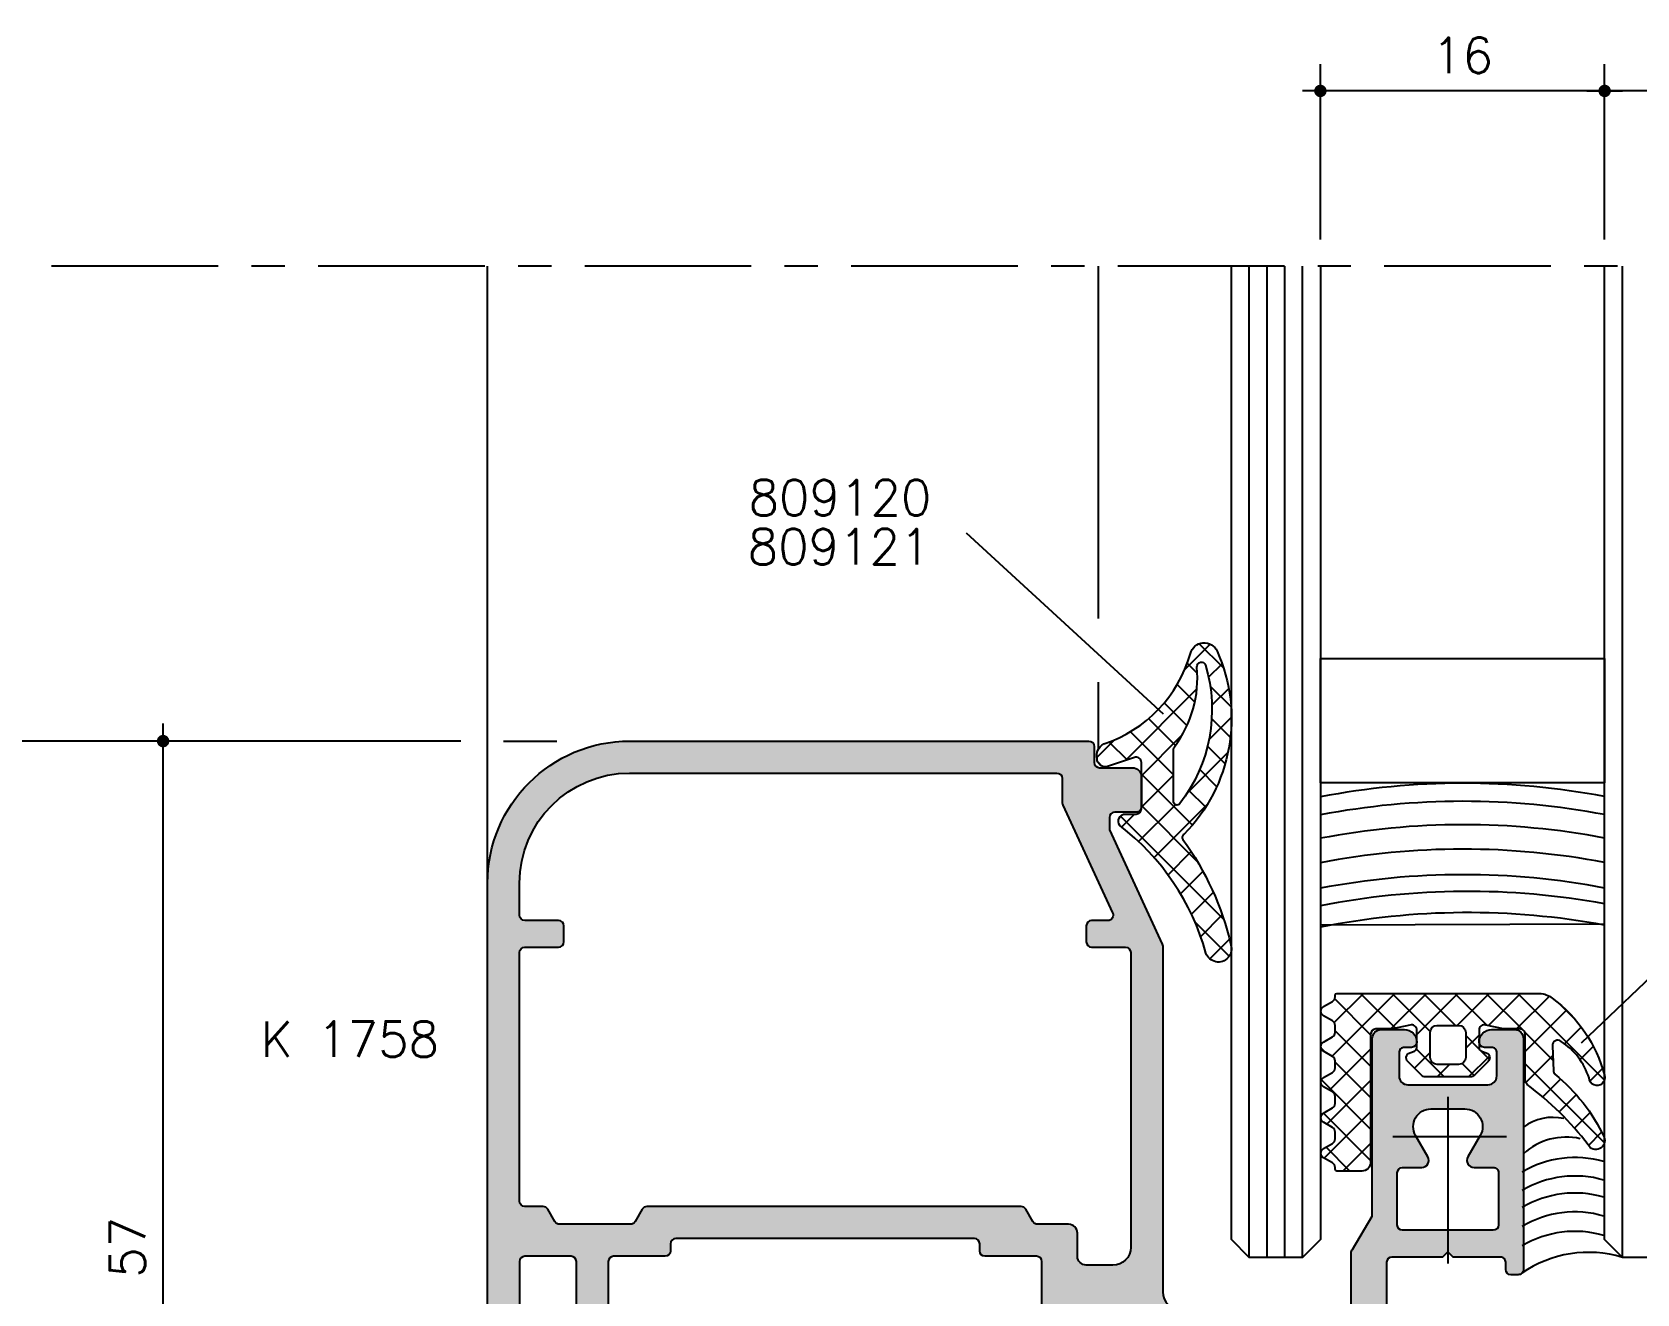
# Model space of a CAD drawing. Extents: x 0 to 4131, y -1600 to 527.
# Drawn here: x 761 to 851.3, y -473.9 to -402.8 of the extents above; entities that cross this region are included whole.
import ezdxf

# ---------------------------------------------------------------- set-up
doc = ezdxf.new("R2010")
doc.units = 0
doc.header["$LTSCALE"] = 7.5
doc.header["$MEASUREMENT"] = 0
doc.linetypes.add('CENTER', pattern=[2, 1.25, -0.25, 0.25, -0.25])
doc.layers.get('0').update_dxf_attribs({"linetype": 'CONTINUOUS'})
doc.layers.get('DEFPOINTS').update_dxf_attribs({"linetype": 'CONTINUOUS'})
for name, color, linetype in [('ASSI', 1, 'CENTER'), ('FILL', 8, 'CONTINUOUS'), ('FINE', 7, 'CONTINUOUS'), ('GOMMA', 3, 'CONTINUOUS'), ('GROSSA', 4, 'CONTINUOUS'), ('QUOTE', 254, 'CONTINUOUS'), ('TRATTEGGI', 140, 'CONTINUOUS'), ('VETRO', 6, 'CONTINUOUS')]:
    doc.layers.add(name, color=color, linetype=linetype)
doc.styles.get("Standard").update_dxf_attribs({"font": 'romans.shx'})
doc.dimstyles.new('SCALA_1-1$0', dxfattribs={"dimtxt": 2, "dimasz": 1, "dimexe": 1.5, "dimexo": 1.5, "dimgap": 1, "dimtad": 3, "dimdsep": 46, "dimtxsty": 'Standard', "dimblk1": 'PUNTO', "dimblk2": 'PUNTO', "dimsah": 1, "dimcen": 0.09, "dimclrt": 2, "dimadec": 0, "dimazin": 0, "dimtfac": 0.7, "dimtmove": 0, "dimatfit": 3, "dimldrblk": 'PUNTO', "dimfxl": 1, "dimtolj": 2, "dimarcsym": 0})
pattern_1 = [(45, (690, -640), (-0.8838834764831843, 0.8838834764831844), []), (135, (690, -640), (-0.8838834764831844, -0.8838834764831843), [])]

# ---------------------------------------------------------------- blocks, each defined once
blk = doc.blocks.new('PUNTO')
blk.add_line((-1, 0), (1, 0))
at = {"const_width": 0.35}
blk.add_lwpolyline([(-0.1750000000000114, 0, 1), (0.1750000000000114, 0, 1)], format="xyb", close=True, dxfattribs=at)
blk = doc.blocks.new('*D311')
at = {"layer": 'DEFPOINTS', "color": 0, "transparency": 16777216}
for p in [(786.6241886299534, -442.7507083862311), (751.2930172284653, -520.7507083379937), (751.2930172284653, -520.7507083379937)]:
    blk.add_point(p, dxfattribs=at)
at = {"layer": 'QUOTE', "color": 0, "lineweight": -2, "transparency": 16777216}
for p, q in [((785.1241886299534, -442.7507083862311), (749.7930172284653, -442.7507083862311)), ((751.2930172284653, -443.7507083862311), (751.2930172284653, -519.7507083379937))]:
    blk.add_line(p, q, dxfattribs=at)
for p, rotation in [((751.2930172284653, -442.7507083862311), 90), ((751.2930172284653, -520.7507083379937), 270)]:
    blk.add_blockref('PUNTO', p, dxfattribs=dict(at, rotation=rotation))
at = {"layer": 'QUOTE', "color": 2, "transparency": 16777216, "insert": (749.293017228465, -481.7507083621122), "char_height": 2, "attachment_point": 5, "rotation": 90}
blk.add_mtext('\\A2;78', dxfattribs=at)
blk = doc.blocks.new('*D316')
at = {"layer": 'DEFPOINTS', "color": 0, "transparency": 16777216}
for p in [(833.4945877284564, -406.1532083284162), (833.4945877284564, -416.0090467870409), (849.4916395844664, -416.0090467870409)]:
    blk.add_point(p, dxfattribs=at)
at = {"layer": 'QUOTE', "color": 0, "lineweight": -2, "transparency": 16777216}
for p, q in [((833.4945877284564, -414.5090467870409), (833.4945877284564, -404.6532083284162)), ((849.4916395844664, -414.5090467870409), (849.4916395844664, -404.6532083284162)), ((848.4916395844664, -406.1532083284162), (834.4945877284564, -406.1532083284162))]:
    blk.add_line(p, q, dxfattribs=at)
at = {"layer": 'QUOTE', "color": 0, "lineweight": -2, "transparency": 16777216, "rotation": 180}
blk.add_blockref('PUNTO', (833.4945877284564, -406.1532083284162), dxfattribs=at)
at = {"layer": 'QUOTE', "color": 0, "lineweight": -2, "transparency": 16777216}
blk.add_blockref('PUNTO', (849.4916395844664, -406.1532083284162), dxfattribs=at)
at = {"layer": 'QUOTE', "color": 2, "transparency": 16777216, "insert": (841.4931136564614, -404.1532083284162), "char_height": 2, "attachment_point": 5}
blk.add_mtext('\\A2;16', dxfattribs=at)
blk = doc.blocks.new('*D317')
at = {"layer": 'DEFPOINTS', "color": 0, "transparency": 16777216}
for p in [(768.3656971458422, -442.7507083862311), (786.6241886299534, -442.7507083862311), (768.3656971458422, -499.7507083862311)]:
    blk.add_point(p, dxfattribs=at)
at = {"layer": 'QUOTE', "color": 0, "lineweight": -2, "transparency": 16777216}
for p, q in [((785.1241886299534, -442.7507083862311), (766.8656971458421, -442.7507083862311)), ((768.3656971458422, -498.7507083862311), (768.3656971458422, -443.7507083862311))]:
    blk.add_line(p, q, dxfattribs=at)
for p, rotation in [((768.3656971458422, -442.7507083862311), 90), ((768.3656971458422, -499.7507083862311), 270)]:
    blk.add_blockref('PUNTO', p, dxfattribs=dict(at, rotation=rotation))
at = {"layer": 'QUOTE', "color": 2, "transparency": 16777216, "insert": (766.3656971458419, -471.2507083862312), "char_height": 2, "attachment_point": 5, "rotation": 90}
blk.add_mtext('\\A2;57', dxfattribs=at)
blk = doc.blocks.new('*D318')
at = {"layer": 'DEFPOINTS', "color": 0, "transparency": 16777216}
for p in [(849.4916395844664, -406.1532083284162), (849.4916395844664, -416.0090467870409), (855.4916395844664, -416.0090467870409)]:
    blk.add_point(p, dxfattribs=at)
at = {"layer": 'QUOTE', "color": 0, "lineweight": -2, "transparency": 16777216}
for p, q in [((849.4916395844664, -414.5090467870409), (849.4916395844664, -404.6532083284162)), ((855.4916395844664, -414.5090467870409), (855.4916395844664, -404.6532083284162)), ((854.4916395844664, -406.1532083284162), (850.4916395844664, -406.1532083284162))]:
    blk.add_line(p, q, dxfattribs=at)
at = {"layer": 'QUOTE', "color": 0, "lineweight": -2, "transparency": 16777216, "rotation": 180}
blk.add_blockref('PUNTO', (849.4916395844664, -406.1532083284162), dxfattribs=at)
at = {"layer": 'QUOTE', "color": 0, "lineweight": -2, "transparency": 16777216}
blk.add_blockref('PUNTO', (855.4916395844664, -406.1532083284162), dxfattribs=at)
at = {"layer": 'QUOTE', "color": 2, "transparency": 16777216, "insert": (852.4916395844664, -404.1532083284162), "char_height": 2, "attachment_point": 5}
blk.add_mtext('\\A2;6', dxfattribs=at)

msp = doc.modelspace()

# ---------------------------------------------------------------- hatches: boundary and pattern name
at = {"layer": 'FILL'}
h = msp.add_hatch(dxfattribs=at)
h.set_pattern_fill('ANSI37', color=137, scale=10, style=0)
h.set_pattern_definition(pattern_1)
edge = h.paths.add_edge_path()
edge.add_arc((823.1216395844662, -446.5542416517781), 0.3000000000000682, 269.9999999999783, 359.9999999999783)
edge.add_line((823.4216395844662, -446.5542416517782), (823.4216395844662, -443.9542416517782))
edge.add_arc((823.1216395844662, -443.9542416517783), 0.3000000000000682, 0, 108.4084801705785)
edge.add_line((823.0269027423609, -443.6695928668731), (821.4513371486745, -444.1939727932632))
edge.add_arc((821.4057495823197, -443.7126717739113), 0.4834551658999485, 183.5212186751468, 275.4107633605592, ccw=False)
edge.add_arc((821.6658266782955, -443.5805437163327), 0.7600459466291618, 118.58601572778531, 192.2929104554675, ccw=False)
edge.add_arc((818.936175861913, -435.7635345603721), 7.530926564466569, 288.3106722007999, 344.1028213734989)
edge.add_arc((826.9552384384333, -438.0201978235087), 0.8000000000000287, 24.20737115578038, 165.9767004566529, ccw=False)
edge.add_arc((819.2161245150072, -441.4784884319466), 9.276651851391598, -44.69311886401698, 24.089062278874678, ccw=False)
edge.add_arc((825.9193273943005, -448.1708037097465), 0.2000000000000116, 122.8812773142575, 215.291436419967)
edge.add_arc((812.4375562577226, -457.9135977554527), 16.43371617376294, 13.018248688484789, 35.86114392035222, ccw=False)
edge.add_arc((827.7531991132593, -454.4515384392831), 0.7358758101525701, -161.60327118163673, 19.020137545316516, ccw=False)
edge.add_arc((813.8633419681796, -458.362312079021), 13.69487640313749, 15.5813718396044, 52.44948912063398)
edge.add_arc((822.5216395844664, -447.2542416517783), 0.4000000000001411, 90.0000000000407, 218.7828813205591, ccw=False)
edge.add_line((822.5216395844661, -446.8542416517782), (823.121639584466, -446.8542416517782))
edge = h.paths.add_edge_path(flags=16)
edge.add_line((825.2205749344323, -446.1505891919562), (825.2205749344323, -443.3582183937448))
edge.add_arc((825.9705749344323, -443.3582183937448), 0.75, 156.9808049151247, 180, ccw=False)
edge.add_arc((820.1203359580863, -439.1883834877202), 6.453902164279749, 323.0833248913907, 365.3944971094672)
edge.add_arc((826.7936864472273, -438.5503330548113), 0.249999999999982, 16.939901731286, 187.192696869904, ccw=False)
edge.add_arc((818.6996530572056, -440.9563118852293), 8.69405222673023, -37.64876346014961, 16.565834509413378, ccw=False)
edge.add_arc((825.4205749344324, -446.1505891919562), 0.2000000000000073, 180, 324.47306290929805, ccw=False)
h = msp.add_hatch(color=253, dxfattribs=at)
edge = h.paths.add_edge_path(flags=16)
edge.add_arc((839.7187788280245, -464.4532123626675), 1.000000000000008, 90.00000000000159, 209.9999999999997, ccw=False)
edge.add_line((839.7187788280245, -463.4532123626675), (841.6240347163503, -463.4532123626675))
edge.add_arc((841.6240347163503, -464.4532123626676), 1.000000000000028, -29.9999999999975, 90.00000000000318, ccw=False)
edge.add_line((842.4900601201348, -464.9532123626675), (841.7982016914304, -466.151546312828))
edge.add_arc((842.1446118529443, -466.3515463128281), 0.4000000000000419, 150.0000000000053, 270.0000000000041)
edge.add_line((842.1446118529443, -466.7515463128281), (843.2216395844663, -466.7515463128281))
edge.add_arc((843.2216395844664, -467.0515463128281), 0.3000000000000114, 1.0913936421275139e-11, 90.00000000001091, ccw=False)
edge.add_line((843.5216395844664, -467.051546312828), (843.5216395844662, -469.9876236565293))
edge.add_arc((843.2216395844663, -469.9876236565293), 0.2999999999999545, -90, 0, ccw=False)
edge.add_line((843.2216395844663, -470.2876236565293), (838.1211739599084, -470.2876236565293))
edge.add_arc((838.1211739599084, -469.9876236565292), 0.3000000000000966, 180.0000000000054, 270, ccw=False)
edge.add_line((837.8211739599084, -469.9876236565292), (837.8211739599084, -467.051546312828))
edge.add_arc((838.1211739599084, -467.0515463128281), 0.3000000000000114, 89.99999999998909, 179.9999999999891, ccw=False)
edge.add_line((838.1211739599084, -466.7515463128281), (839.1982016914305, -466.7515463128281))
edge.add_arc((839.1982016914304, -466.3515463128281), 0.3999999999999773, 270.0000000000122, 390.0000000000098)
edge.add_line((839.5446118529442, -466.151546312828), (838.8527534242401, -464.9532123626675))
edge = h.paths.add_edge_path()
edge.add_line((837.2214067721874, -472.0907083862309), (837.2214067721874, -478.9976446158882))
edge.add_arc((836.4714067721874, -478.9976446158882), 0.75, -180, 0, ccw=False)
edge.add_line((835.7214067721874, -478.9976446158882), (835.7214067721874, -477.0507083862309))
edge.add_arc((835.4214067721874, -477.0507083862308), 0.2999999999999829, 359.9999999999837, 449.9999999999947)
edge.add_line((835.4214067721874, -476.7507083862308), (823.6216395844663, -476.7507083862308))
edge.add_arc((823.6216395844663, -475.7507083862308), 1, 180, 270, ccw=False)
edge.add_arc((821.6216395844663, -475.7507083862309), 1, 1.628443996909321e-12, 90)
edge.add_line((821.6216395844663, -474.7507083862308), (820.1216395844662, -474.7507083862308))
edge.add_arc((820.1216395844662, -475.2507083862308), 0.5, 90, 180)
edge.add_line((819.6216395844662, -475.2507083862308), (819.6216395844663, -477.2507083862308))
edge.add_arc((818.6216395844663, -477.2507083862308), 1, -90, 0, ccw=False)
edge.add_line((818.6216395844663, -478.2507083862308), (815.1216395844663, -478.2507083862308))
edge.add_arc((815.1216395844663, -477.4507083862309), 0.7999999999999545, 180, 270, ccw=False)
edge.add_line((814.3216395844663, -477.4507083862309), (814.3216395844663, -477.0507083862308))
edge.add_arc((814.6216395844663, -477.0507083862308), 0.2999999999999261, 89.9999999999946, 180.0000000000054, ccw=False)
edge.add_line((814.6216395844663, -476.7507083862308), (817.5216395844664, -476.7507083862308))
edge.add_arc((817.5216395844664, -476.4507083862309), 0.2999999999999545, 270, 360)
edge.add_line((817.8216395844663, -476.4507083862309), (817.8216395844663, -472.0507083862308))
edge.add_arc((817.5216395844662, -472.0507083862309), 0.3000000000000682, 2.171258662545267e-11, 90.0000000000217)
edge.add_line((817.5216395844661, -471.7507083862308), (814.6216395844665, -471.7507083862308))
edge.add_arc((814.6216395844664, -471.4507083862308), 0.3000000000000682, 180.0000000000217, 270.00000000002166, ccw=False)
edge.add_line((814.3216395844663, -471.4507083862309), (814.3216395844663, -471.0507083862308))
edge.add_arc((814.0216395844664, -471.0507083862308), 0.2999999999999545, 0, 90)
edge.add_line((814.0216395844664, -470.7507083862308), (797.2216395844665, -470.7507083862308))
edge.add_arc((797.2216395844664, -471.0507083862309), 0.3000000000000682, 89.99999999997829, 179.9999999999783)
edge.add_line((796.9216395844663, -471.0507083862308), (796.9216395844663, -471.4507083862308))
edge.add_arc((796.6216395844663, -471.4507083862309), 0.3000000000000114, -89.99999999998909, 1.0913936421275139e-11, ccw=False)
edge.add_line((796.6216395844664, -471.7507083862308), (793.7216395844664, -471.7507083862308))
edge.add_arc((793.7216395844663, -472.0507083862309), 0.3000000000000682, 89.99999999997829, 179.9999999999783)
edge.add_line((793.4216395844662, -472.0507083862308), (793.4216395844662, -476.4507083862308))
edge.add_arc((793.7216395844664, -476.4507083862308), 0.3000000000001251, 180.0000000000109, 270.0000000000109)
edge.add_line((793.7216395844664, -476.7507083862308), (796.6216395844663, -476.7507083862308))
edge.add_arc((796.6216395844664, -477.0507083862309), 0.3000000000000682, 2.1714186004828662e-11, 90.00000000002171, ccw=False)
edge.add_line((796.9216395844664, -477.0507083862308), (796.9216395844662, -477.4507083862309))
edge.add_arc((796.1216395844663, -477.4507083862309), 0.7999999999999545, -90, 0, ccw=False)
edge.add_line((796.1216395844663, -478.2507083862308), (792.6216395844663, -478.2507083862308))
edge.add_arc((792.6216395844663, -477.2507083862308), 1, 180, 270, ccw=False)
edge.add_line((791.6216395844663, -477.2507083862308), (791.6216395844663, -472.0507083862308))
edge.add_arc((791.3216395844663, -472.0507083862308), 0.2999999999999403, 359.9999999999946, 450.0000000000027)
edge.add_line((791.3216395844663, -471.7507083862308), (788.7216395844664, -471.7507083862308))
edge.add_arc((788.7216395844663, -472.0507083862309), 0.3000000000000398, 89.99999999997557, 179.9999999999837)
edge.add_line((788.4216395844662, -472.0507083862308), (788.4216395844662, -491.4507083862308))
edge.add_arc((788.7216395844663, -491.4507083862308), 0.3000000000001108, 180.0000000000054, 270.0000000000135)
edge.add_line((788.7216395844664, -491.7507083862308), (789.8216395844663, -491.7507083862308))
edge.add_arc((789.8216395844663, -491.4507083862309), 0.2999999999999545, 270, 360)
edge.add_line((790.1216395844663, -491.4507083862309), (790.1216395844663, -490.5507083862308))
edge.add_arc((790.4216395844663, -490.5507083862309), 0.300000000000054, 89.99999999997561, 179.9999999999837, ccw=False)
edge.add_line((790.4216395844664, -490.2507083862308), (790.8216395844663, -490.2507083862308))
edge.add_arc((790.8216395844663, -490.5507083862308), 0.2999999999999829, -1.63140612130519e-11, 89.9999999999946, ccw=False)
edge.add_line((791.1216395844663, -490.5507083862309), (791.1216395844663, -491.7507083862308))
edge.add_line((791.1216395844663, -491.7507083862308), (791.1216395844663, -493.5507083862308))
edge.add_arc((790.4216395844662, -493.5507083862308), 0.7000000000000455, -90, 0, ccw=False)
edge.add_arc((790.4216395844662, -493.9507083862309), 0.2999999999999545, 180, 270, ccw=False)
edge.add_line((790.1216395844663, -493.9507083862309), (790.1216395844663, -493.2507083862308))
edge.add_arc((789.8216395844663, -493.2507083862308), 0.2999999999999403, 359.9999999999946, 450.0000000000027)
edge.add_line((789.8216395844663, -492.9507083862309), (788.1216395844663, -492.9507083862309))
edge.add_arc((788.1216395844663, -493.2507083862308), 0.2999999999999261, 89.99999999999729, 180.0000000000054)
edge.add_line((787.8216395844663, -493.2507083862308), (787.8216395844663, -497.2507083862308))
edge.add_arc((789.1216395844663, -497.2507083862308), 1.299999999999955, 180, 270)
edge.add_line((789.1216395844663, -498.5507083862308), (789.8216395844663, -498.5507083862308))
edge.add_arc((789.8216395844663, -498.2507083862308), 0.2999999999999829, 270.0000000000081, 360.0000000000163)
edge.add_line((790.1216395844663, -498.2507083862307), (790.1216395844663, -497.5507083862308))
edge.add_arc((790.4216395844662, -497.5507083862308), 0.3000000000000114, 90.00000000001091, 180.0000000000109, ccw=False)
edge.add_arc((790.4216395844662, -497.9507083862308), 0.7000000000000739, 1.1709744285326451e-11, 89.9999999999988, ccw=False)
edge.add_line((791.1216395844663, -497.9507083862306), (791.1216395844663, -499.4507083862308))
edge.add_arc((790.8216395844663, -499.4507083862309), 0.2999999999999972, -89.99999999999193, 1.63140612130519e-11, ccw=False)
edge.add_line((790.8216395844663, -499.7507083862308), (789.1216395844663, -499.7507083862308))
edge.add_arc((789.1216395844663, -497.2507083862308), 2.5, 180, 270, ccw=False)
edge.add_line((786.6216395844663, -497.2507083862308), (786.6216395844663, -450.7507083862308))
edge.add_arc((794.6216395844663, -450.7507083862308), 8, 90, 180, ccw=False)
edge.add_line((794.6216395844663, -442.7507083862308), (820.4669982205014, -442.7507083862306))
edge.add_arc((820.4669982205014, -443.0507083862307), 0.3000000000001251, -1.0913936421275139e-11, 89.99999999998909, ccw=False)
edge.add_line((820.7669982205015, -443.0507083862308), (820.7669982205016, -443.9507083862308))
edge.add_arc((821.0669982205015, -443.9507083862308), 0.2999999999999545, 180, 270)
edge.add_line((821.0669982205015, -444.2507083862307), (822.9216395844662, -444.2507083862307))
edge.add_arc((822.9216395844662, -444.7507083862307), 0.5, 0, 90, ccw=False)
edge.add_line((823.4216395844662, -444.7507083862307), (823.4216395844662, -446.4507083862308))
edge.add_arc((823.1216395844663, -446.4507083862309), 0.2999999999999829, -89.99999999999471, 1.63140612130519e-11, ccw=False)
edge.add_line((823.1216395844663, -446.7507083862308), (821.9216395844662, -446.7507083862307))
edge.add_arc((821.9216395844662, -447.0507083862308), 0.3000000000000398, 89.99999999999457, 180.0000000000054)
edge.add_line((821.6216395844662, -447.0507083862308), (821.6216395844663, -447.7472516238525))
edge.add_line((821.6216395844663, -447.7472516238525), (824.5939174228264, -454.1724225815661))
edge.add_arc((824.3216395844663, -454.2983780448776), 0.3000000000000654, -5.5138116294983774e-12, 24.825215221776602, ccw=False)
edge.add_line((824.6216395844664, -454.2983780448776), (824.6216395844663, -473.7507083862308))
edge.add_arc((825.6216395844663, -473.7507083862308), 1, 180, 270)
edge.add_line((825.6216395844663, -474.7507083862308), (834.9214067721873, -474.7507083862308))
edge.add_arc((834.9214067721873, -474.4507083862309), 0.2999999999999261, 269.9999999999946, 360.0000000000055)
edge.add_line((835.2214067721873, -474.4507083862309), (835.2214067721873, -471.5664151172798))
edge.add_arc((835.5214067721872, -471.5664151172797), 0.2999999999999545, 138.6542780234801, 180.0000000000163, ccw=False)
edge.add_line((835.2961856080879, -471.368234827539), (836.4166564793402, -469.4880580853785))
edge.add_line((836.4166564793402, -469.4880580853785), (836.4166564793406, -459.4919010613709))
edge.add_arc((836.9166564793406, -459.4919010613709), 0.5, 90, 180, ccw=False)
edge.add_line((836.9166564793406, -458.9919010613709), (838.2211739599084, -458.9919010613709))
edge.add_arc((838.2211739599084, -459.6919010613709), 0.7000000000000455, 0, 90, ccw=False)
edge.add_arc((838.6211739599084, -459.6919010613709), 0.2999999999999545, -90, 0, ccw=False)
edge.add_line((838.6211739599084, -459.9919010613709), (838.2211739599084, -459.9919010613709))
edge.add_arc((838.2211739599084, -460.2919010613709), 0.3000000000000682, 90, 180.0000000000054)
edge.add_line((837.9211739599083, -460.2919010613709), (837.9211739599084, -461.5962970923691))
edge.add_arc((838.4211739599084, -461.5962970923691), 0.5, 180, 270)
edge.add_line((838.4211739599084, -462.0962970923691), (842.9216395844662, -462.0962970923691))
edge.add_arc((842.9216395844662, -461.5962970923691), 0.5, 270, 360)
edge.add_line((843.4216395844662, -461.5962970923691), (843.4216395844662, -460.2919010613709))
edge.add_arc((843.1216395844663, -460.2919010613709), 0.2999999999999829, 359.9999999999837, 449.9999999999947)
edge.add_line((843.1216395844663, -459.9919010613709), (842.7241739599083, -459.9919010613709))
edge.add_arc((842.7241739599083, -459.6919010613709), 0.2999999999999545, 180, 270, ccw=False)
edge.add_arc((843.1241739599084, -459.6919010613709), 0.7000000000000455, 90, 180, ccw=False)
edge.add_line((843.1241739599084, -458.9919010613709), (844.4216395844662, -458.9919010613709))
edge.add_arc((844.4216395844662, -459.4919010613709), 0.5, 0, 90, ccw=False)
edge.add_line((844.9216395844662, -459.4919010613709), (844.9216395844662, -472.4907083862308))
edge.add_arc((844.6216395844663, -472.4907083862309), 0.2999999999999261, -90.0000000000054, 5.4001247917767614e-12, ccw=False)
edge.add_line((844.6216395844663, -472.7907083862308), (844.2216395844662, -472.7907083862309))
edge.add_arc((844.2216395844664, -472.4907083862309), 0.3000000000000398, 179.9999999999946, 269.99999999996203, ccw=False)
edge.add_line((843.9216395844663, -472.4907083862308), (843.9216395844662, -472.0907083862309))
edge.add_arc((843.6216395844663, -472.0907083862309), 0.2999999999999261, 359.9999999999946, 450.0000000000054)
edge.add_line((843.6216395844663, -471.7907083862309), (840.9698323784257, -471.7907083862309))
edge.add_line((840.9698323784257, -471.7907083862309), (840.6714067721873, -471.4907083862308))
edge.add_line((840.6714067721873, -471.4907083862308), (840.3729811659489, -471.7907083862309))
edge.add_line((840.3729811659489, -471.7907083862309), (837.5214067721873, -471.7907083862309))
edge.add_arc((837.5214067721874, -472.090708386231), 0.3000000000000398, 90.00000000001629, 179.9999999999837)
edge = h.paths.add_edge_path(flags=16)
edge.add_arc((788.7216395844664, -452.5507083862304), 0.3000000000000114, 180.0000000000109, 270.00000000001086, ccw=False)
edge.add_line((788.4216395844663, -452.5507083862304), (788.4216395844664, -450.7507083862307))
edge.add_arc((794.6216395844663, -450.7507083862307), 6.199999999999875, 90.00000000000051, 180.0000000000005, ccw=False)
edge.add_line((794.6216395844663, -444.5507083862308), (818.6669982205015, -444.5507083862308))
edge.add_arc((818.6669982205015, -444.8507083862308), 0.3000000000000114, -1.0913936421275139e-11, 89.99999999998909, ccw=False)
edge.add_line((818.9669982205014, -444.8507083862308), (818.9669982205014, -446.2299164033799))
edge.add_arc((819.2669982205014, -446.2299164033796), 0.2999999999998977, 180.0000000000543, 204.8252152218338)
edge.add_line((818.9947203821415, -446.3558718666912), (821.8021788584662, -452.424752922919))
edge.add_arc((821.5299010201062, -452.5507083862304), 0.2999999999999742, -90, 24.825215221790586, ccw=False)
edge.add_line((821.5299010201062, -452.8507083862304), (820.6216395844662, -452.8507083862304))
edge.add_arc((820.621639584466, -453.1507083862304), 0.3000000000000114, 89.99999999998914, 179.9999999999891)
edge.add_line((820.3216395844661, -453.1507083862303), (820.3216395844661, -454.0507083862308))
edge.add_arc((820.6216395844662, -454.0507083862308), 0.3000000000000682, 180, 270)
edge.add_line((820.6216395844662, -454.3507083862308), (822.5216395844664, -454.3507083862308))
edge.add_arc((822.5216395844664, -454.6507083862308), 0.2999999999999545, 0, 90, ccw=False)
edge.add_line((822.8216395844663, -454.6507083862308), (822.8216395844663, -471.2507083862308))
edge.add_arc((821.8216395844663, -471.2507083862308), 1, -90, 0, ccw=False)
edge.add_line((821.8216395844663, -472.2507083862308), (820.3216395844663, -472.2507083862308))
edge.add_arc((820.3216395844663, -471.7507083862308), 0.5, 180, 270, ccw=False)
edge.add_line((819.8216395844663, -471.7507083862308), (819.8216395844662, -470.450708386231))
edge.add_arc((819.3216395844662, -470.450708386231), 0.4999999999999716, 359.9999999999968, 449.9999999999902)
edge.add_line((819.3216395844663, -469.950708386231), (817.5721949344129, -469.9507083862308))
edge.add_arc((817.5721949344129, -469.6507083862309), 0.2999999999999261, 209.9999999999964, 269.99999999998914, ccw=False)
edge.add_line((817.3123873132777, -469.8007083862308), (816.908242124845, -469.1007083862308))
edge.add_arc((816.6484345037096, -469.250708386231), 0.3000000000000893, 30.00000000001648, 90.00000000001629)
edge.add_line((816.6484345037095, -468.9507083862309), (795.5948446652234, -468.9507083862309))
edge.add_arc((795.5948446652233, -469.250708386231), 0.3000000000000966, 89.99999999998371, 149.9999999999835)
edge.add_line((795.3350370440879, -469.1007083862308), (794.9308918556552, -469.8007083862308))
edge.add_arc((794.6710842345199, -469.6507083862309), 0.2999999999999613, 270.0000000000271, 330.00000000002586, ccw=False)
edge.add_line((794.67108423452, -469.9507083862309), (790.672467386881, -469.9507083862309))
edge.add_arc((790.6724673868811, -469.650708386231), 0.2999999999999261, 209.9999999999708, 269.99999999997556, ccw=False)
edge.add_line((790.4126597657457, -469.8007083862308), (790.008514577313, -469.1007083862308))
edge.add_arc((789.7487069561778, -469.2507083862308), 0.2999999999998913, 29.99999999999444, 89.99999999999457)
edge.add_line((789.7487069561778, -468.9507083862309), (788.7216395844663, -468.9507083862309))
edge.add_arc((788.7216395844663, -468.6507083862309), 0.2999999999999545, 180, 270, ccw=False)
edge.add_line((788.4216395844663, -468.6507083862309), (788.4216395844663, -454.6507083862309))
edge.add_arc((788.7216395844664, -454.6507083862309), 0.3000000000000114, 90.00000000001091, 180.0000000000109, ccw=False)
edge.add_line((788.7216395844663, -454.3507083862308), (790.6216395844663, -454.3507083862308))
edge.add_arc((790.6216395844663, -454.0507083862309), 0.2999999999999545, 270, 360)
edge.add_line((790.9216395844662, -454.0507083862309), (790.9216395844662, -453.1507083862303))
edge.add_arc((790.6216395844663, -453.1507083862303), 0.2999999999999545, 0, 90)
edge.add_line((790.6216395844663, -452.8507083862304), (788.7216395844664, -452.8507083862304))
h = msp.add_hatch(dxfattribs=at)
h.set_pattern_fill('ANSI37', color=137, scale=10, style=0)
h.set_pattern_definition(pattern_1)
h.paths.add_polyline_path([(845.0216395844664, -459.251901061371), (845.0216395844664, -461.8462976296364, 0.2231263132911226), (845.1300601838967, -462.0771597817476, -0.06854283860920293), (848.5585130516871, -465.4726578419994, 0.7315944544404452), (849.4916395844664, -465.3026265236714), (849.4916395844664, -465.1762581084793, 0.06938449355062193), (849.4555274263205, -465.0436471403236, 0.1122060985230985), (846.7460686162265, -461.5447730843639, -0.2419365644819835), (846.610355759524, -461.306432934748), (846.5499784163321, -459.8989554451819, -0.6502993835287166), (847.0412821672458, -459.6552358512301, -0.1731180474098283), (848.6118080916528, -461.7130961683214, 0.8974593157871326), (849.4916395844664, -461.775517969288), (849.4916395844664, -461.6177236124771, 0.005300067188005029), (849.4898689894655, -461.6084875146909, 0.1717723525810518), (846.5419687346644, -457.2139106279232, 0.1615162279245971), (845.8311751883231, -456.9519010613709), (834.4245877284565, -456.9519010613709, 0.414213562373095), (834.3245877284564, -457.0519010613709), (834.3245877284564, -457.141901061371, -0.26794919243113), (834.1745877284565, -457.4017086825063), (833.6745877284563, -457.6903838171011, 0.5773502691895117), (833.6745877284563, -458.2099990593717), (834.1745877284565, -458.4986741939666, -0.2679491924310862), (834.3245877284564, -458.758481815102), (834.3245877284564, -459.1419010613707, -0.2679491924311369), (834.1745877284565, -459.4017086825062), (833.6745877284563, -459.6903838171011, 0.5773502691895117), (833.6745877284563, -460.2099990593717), (834.1745877284565, -460.4986741939667, -0.2679491924311301), (834.3245877284565, -460.7584818151021), (834.3245877284565, -461.141901061371, -0.2679491924311048), (834.1745877284565, -461.4017086825063), (833.6745877284563, -461.6903838171011, 0.5773502691895117), (833.6745877284563, -462.2099990593717), (834.1745877284565, -462.4986741939666, -0.2679491924310862), (834.3245877284564, -462.758481815102), (834.3245877284565, -463.141901061371, -0.2679491924311048), (834.1745877284565, -463.4017086825063), (833.6745877284563, -463.6903838171011, 0.5773502691894802), (833.6745877284563, -464.2099990593717), (834.1745877284565, -464.4986741939667, -0.2679491924311372), (834.3245877284564, -464.7584818151021), (834.3245877284564, -465.141901061371, -0.2679491924311048), (834.1745877284563, -465.4017086825063), (833.6745877284563, -465.6903838171012, 0.5773502691895662), (833.6745877284563, -466.2099990593719), (834.1745877284563, -466.4986741939666, -0.2679491924311301), (834.3245877284564, -466.758481815102), (834.3245877284564, -466.851901061371, 0.414213562373012), (834.4245877284565, -466.951901061371), (835.820709770213, -466.951901061371, 0.4142135623730951), (836.320709770213, -466.451901061371), (836.320709770213, -459.251901061371, -0.4142135623731504), (836.6207097702131, -458.9519010613709), (837.549118049392, -458.9519010613709), (838.5299091175815, -458.7338773358622, -0.5081944225821172), (838.9214067721873, -459.0195837922148), (838.9214067721873, -460.0096710907296, -0.3164247221128111), (838.7890405904002, -460.197888163903), (838.5199560448681, -460.2945808545796, 0.5496944955687157), (838.4091073701878, -460.7888709988982), (839.1828795405189, -461.5638655959295, 0.1991175052761043), (839.3951789425184, -461.6519010613709), (841.9476346018563, -461.6519010613709, 0.1991175052761045), (842.1599340038558, -461.5638655959295), (842.9337061741869, -460.7888709988982, 0.5496944955687362), (842.8228574995067, -460.2945808545796), (842.5537729539744, -460.197888163903, -0.3164247221128111), (842.4214067721873, -460.0096710907296), (842.4214067721873, -459.0195837922149, -0.5081944225820813), (842.8129044267932, -458.7338773358622), (843.7936954949827, -458.9519010613709), (844.7216395844664, -458.9519010613709, -0.4142135623731505)])
h.paths.add_polyline_path([(841.6714067721873, -459.1519010613709), (841.6714067721873, -460.5519010613709, -0.4142135623730943), (841.2714067721873, -460.951901061371), (840.0714067721873, -460.951901061371, -0.4142135623730947), (839.6714067721873, -460.5519010613709), (839.6714067721873, -459.1519010613709, -0.4142135623730951), (840.0714067721873, -458.751901061371), (841.2714067721873, -458.751901061371, -0.4142135623731151)], flags=16)

# ---------------------------------------------------------------- linework, layer by layer
at = {"layer": 'ASSI'}
for p, q in [((876.4660101459464, -416.0090467870409), (706.8623263180409, -416.0090467870408)), ((840.6714067721874, -462.7830263815862), (840.6714067721874, -472.4169963960074)), ((837.5778272833196, -465.0032123626676), (843.959337270892, -465.0032123626676))]:
    msp.add_line(p, q, dxfattribs=at)
at = {"layer": 'FINE'}
for p, q in [((786.6215793208568, -427.0543528378983), (786.6215793208568, -416.0090467870408)), ((786.6215793208568, -427.0543528378983), (786.6215793208568, -416.0090467870408)), ((821.0130855210979, -435.850401724535), (821.0130855210979, -416.0090467870409)), ((786.624188629953, -450.5487721830539), (786.624188629953, -425.8665795901494)), ((821.0130855210979, -443.1911867815188), (821.0130855210979, -439.4355893610852))]:
    msp.add_line(p, q, dxfattribs=at)
for centre, radius, start, end in [((846.5812351246398, -466.6896528217914), 2.759369966049315, 77.12132033630012, 126.9731015752919), ((847.3246140616037, -468.6063754698815), 3.562521363748356, 77.18389195389216, 132.4165067539341), ((847.8181366905294, -471.9848092198127), 5.794678187080379, 73.7295674660899, 120.826447138222), ((847.8181366905294, -473.0247649313977), 5.794678187080379, 73.7295674660899, 120.826447138222), ((847.8181366905294, -473.9829953368677), 5.794678187080379, 73.7295674660899, 120.826447138222), ((847.8181366905294, -475.0476962055903), 5.794678187080379, 73.7295674660899, 120.826447138222), ((847.8181366905294, -476.1416071613174), 5.794678187080379, 73.7295674660899, 120.826447138222), ((848.5858566123837, -478.111363556107), 6.582572772584159, 73.17081049097023, 124.750421874933)]:
    msp.add_arc(centre, radius, start, end, dxfattribs=at)
at = {"layer": 'GOMMA'}
for points in [[(823.121639584466, -446.8542416517781, 0.4142135623730726), (823.4216395844662, -446.5542416517782), (823.4216395844662, -443.9542416517783, 0.5117725455009582), (823.0269027423609, -443.6695928668731), (821.4513371486745, -444.1939727932632, -0.4239061426660757), (820.9232071210237, -443.7423647104737, -0.3331738345291068), (821.3021617535995, -442.9131475344938, 0.2483649218235196), (826.1790806243484, -437.8263446635269, -0.711775576595664), (827.6848923357464, -437.6921655230628, -0.3094665119934005), (825.8107473830477, -448.0028442469099, 0.4265885392224458), (825.7560826044793, -448.2863508369122, -0.1000023034367116), (828.4488991145812, -454.2117161798316, -1.005455119544525), (827.0549309491437, -454.6837770643015, 0.1622696873005566), (822.2098295264058, -447.5047900257351, -0.6296292980538515), (822.5216395844661, -446.8542416517782)], [(825.2205749344323, -446.1505891919562), (825.2205749344323, -443.3582183937448, -0.1007793094758891), (825.2802945093882, -443.0649387749489, 0.1867437835251677), (826.5456537800552, -438.5816347483037, -0.918362425436835), (827.032839172782, -438.477490938836, -0.2410693120870641), (825.5833434176661, -446.2668063200646, -0.7297009735447809)], [(845.1300601838968, -462.0771597817476, -0.2231263132912074), (845.0216395844664, -461.8462976296364), (845.0216395844664, -459.251901061371, 0.4142135623731505), (844.7216395844664, -458.9519010613709), (843.7936954949827, -458.9519010613709), (842.8129044267932, -458.7338773358622, 0.5081944225820813), (842.4214067721873, -459.0195837922149), (842.4214067721873, -460.0096710907296, 0.316424722112811), (842.5537729539744, -460.197888163903), (842.8228574995067, -460.2945808545796, -0.5496944955687363), (842.9337061741869, -460.7888709988982), (842.1599340038558, -461.5638655959295, -0.1991175052761044), (841.9476346018563, -461.6519010613709), (839.3951789425184, -461.6519010613709, -0.1991175052761043), (839.1828795405189, -461.5638655959295), (838.4091073701878, -460.7888709988982, -0.5496944955687154), (838.5199560448681, -460.2945808545796), (838.7890405904002, -460.197888163903, 0.316424722112811), (838.9214067721873, -460.0096710907296), (838.9214067721873, -459.0195837922148, 0.5081944225821172), (838.5299091175815, -458.7338773358622), (837.5491180493921, -458.9519010613709), (836.6207097702131, -458.9519010613709, 0.4142135623731505), (836.320709770213, -459.251901061371), (836.320709770213, -466.451901061371, -0.414213562373095), (835.820709770213, -466.951901061371), (834.4245877284565, -466.951901061371, -0.4142135623730119), (834.3245877284564, -466.851901061371), (834.3245877284564, -466.758481815102, 0.2679491924311301), (834.1745877284563, -466.4986741939666), (833.6745877284563, -466.2099990593719, -0.5773502691895663), (833.6745877284563, -465.6903838171012), (834.1745877284563, -465.4017086825063, 0.2679491924311048), (834.3245877284564, -465.141901061371), (834.3245877284564, -464.7584818151021, 0.2679491924311371), (834.1745877284565, -464.4986741939667), (833.6745877284563, -464.2099990593717, -0.5773502691894802), (833.6745877284563, -463.6903838171011), (834.1745877284565, -463.4017086825063, 0.2679491924311048), (834.3245877284565, -463.141901061371), (834.3245877284564, -462.758481815102, 0.2679491924310862), (834.1745877284565, -462.4986741939666), (833.6745877284563, -462.2099990593717, -0.5773502691895117), (833.6745877284563, -461.6903838171011), (834.1745877284565, -461.4017086825063, 0.2679491924311048), (834.3245877284565, -461.141901061371), (834.3245877284565, -460.7584818151021, 0.2679491924311301), (834.1745877284565, -460.4986741939667), (833.6745877284563, -460.2099990593717, -0.5773502691895117), (833.6745877284563, -459.6903838171011), (834.1745877284565, -459.4017086825062, 0.2679491924311369), (834.3245877284564, -459.1419010613707), (834.3245877284564, -458.758481815102, 0.2679491924310862), (834.1745877284565, -458.4986741939666), (833.6745877284563, -458.2099990593717, -0.5773502691895117), (833.6745877284563, -457.6903838171011), (834.1745877284565, -457.4017086825063, 0.26794919243113), (834.3245877284564, -457.141901061371), (834.3245877284564, -457.0519010613709, -0.414213562373095), (834.4245877284565, -456.9519010613709), (845.8311751883231, -456.9519010613709, -0.1615162279246276), (846.5419687346645, -457.2139106279233, -0.1702289735373828), (849.4779353568484, -461.5624505962804, -1.145076596317168), (848.6118080916528, -461.7130961683214, 0.1731180474098117), (847.041282167246, -459.6552358512303, 0.6502993835290158), (846.5499784163321, -459.8989554451819), (846.610355759524, -461.306432934748, 0.1860949530988624), (846.6965598446894, -461.5043101515615, -0.1138276389138685), (849.4555274263205, -465.0436471403237, -0.9591532015182335), (848.5585130516871, -465.4726578419993, 0.06854283860920063)], [(839.6714067721873, -460.5519010613709), (839.6714067721873, -459.1519010613709, -0.4142135623730951), (840.0714067721873, -458.751901061371), (841.2714067721873, -458.751901061371, -0.4142135623730943), (841.6714067721873, -459.1519010613709), (841.6714067721873, -460.5519010613709, -0.4142135623730943), (841.2714067721873, -460.951901061371), (840.0714067721873, -460.951901061371, -0.4142135623730948)]]:
    msp.add_lwpolyline(points, format="xyb", close=True, dxfattribs=at)
at = {"layer": 'GROSSA'}
for points in [[(786.6216395844663, -497.2507083862308), (786.6216395844663, -450.7507083862308, -0.414213562373095), (794.6216395844663, -442.7507083862308), (820.4669982205014, -442.7507083862306, -0.414213562373095), (820.7669982205015, -443.0507083862308), (820.7669982205016, -443.9507083862308, 0.414213562373095), (821.0669982205015, -444.2507083862307), (822.9216395844662, -444.2507083862307, -0.414213562373095), (823.4216395844662, -444.7507083862307), (823.4216395844662, -446.4507083862308, -0.4142135623731507), (823.1216395844663, -446.7507083862308), (821.9216395844662, -446.7507083862307, 0.4142135623731505), (821.6216395844662, -447.0507083862308), (821.6216395844663, -447.7472516238525), (824.5939174228264, -454.1724225815661, -0.1087460862758786), (824.6216395844664, -454.2983780448776), (824.6216395844663, -473.7507083862308, 0.4142135623730992), (825.6216395844663, -474.7507083862308)], [(835.2214067721873, -474.4507083862309), (835.2214067721873, -471.5664151172798, -0.1823877071739898), (835.2961856080879, -471.368234827539), (836.4166564793402, -469.4880580853785), (836.4166564793406, -459.4919010613709, -0.414213562373095), (836.9166564793406, -458.9919010613709), (838.2211739599084, -458.9919010613709, -0.414213562373095), (838.9211739599084, -459.6919010613709, -0.414213562373095), (838.6211739599084, -459.9919010613709), (838.2211739599084, -459.9919010613709, 0.4142135623731505), (837.9211739599083, -460.2919010613709), (837.9211739599084, -461.5962970923691, 0.414213562373095), (838.4211739599084, -462.0962970923691), (842.9216395844662, -462.0962970923691, 0.414213562373095), (843.4216395844662, -461.5962970923691), (843.4216395844662, -460.2919010613709, 0.4142135623731507), (843.1216395844663, -459.9919010613709), (842.7241739599083, -459.9919010613709, -0.414213562373095), (842.4241739599083, -459.6919010613709, -0.414213562373095), (843.1241739599084, -458.9919010613709), (844.4216395844662, -458.9919010613709, -0.414213562373095), (844.9216395844662, -459.4919010613709), (844.9216395844662, -472.4907083862308, -0.4142135623731369), (844.6216395844663, -472.7907083862308), (844.2216395844662, -472.7907083862309, -0.4142135623729149), (843.9216395844663, -472.4907083862308), (843.9216395844662, -472.0907083862309, 0.4142135623731367), (843.6216395844663, -471.7907083862309), (840.9698323784257, -471.7907083862309), (840.6714067721873, -471.4907083862308), (840.3729811659489, -471.7907083862309), (837.5214067721873, -471.7907083862309, 0.4142135623729286), (837.2214067721874, -472.0907083862309), (837.2214067721874, -478.9976446158882, -0.9999999999999999)], [(817.8216395844663, -476.4507083862309), (817.8216395844663, -472.0507083862308, 0.414213562373095), (817.5216395844661, -471.7507083862308), (814.6216395844665, -471.7507083862308, -0.4142135623730949), (814.3216395844663, -471.4507083862309), (814.3216395844663, -471.0507083862308, 0.414213562373095), (814.0216395844664, -470.7507083862308), (797.2216395844665, -470.7507083862308, 0.414213562373095), (796.9216395844663, -471.0507083862308), (796.9216395844663, -471.4507083862308, -0.414213562373095), (796.6216395844664, -471.7507083862308), (793.7216395844664, -471.7507083862308, 0.414213562373095), (793.4216395844662, -472.0507083862308), (793.4216395844662, -476.4507083862308, 0.4142135623730949)], [(791.6216395844663, -477.2507083862308), (791.6216395844663, -472.0507083862308, 0.4142135623731226), (791.3216395844663, -471.7507083862308), (788.7216395844664, -471.7507083862308, 0.4142135623731227), (788.4216395844662, -472.0507083862308), (788.4216395844662, -491.4507083862308, 0.4142135623731226)]]:
    msp.add_lwpolyline(points, format="xyb", dxfattribs=at)
for points in [[(788.7216395844664, -452.8507083862304, -0.4142135623730949), (788.4216395844663, -452.5507083862304), (788.4216395844664, -450.7507083862307, -0.414213562373095), (794.6216395844663, -444.5507083862308), (818.6669982205015, -444.5507083862308, -0.414213562373095), (818.9669982205014, -444.8507083862308), (818.9669982205014, -446.2299164033799, 0.1087460862758668), (818.9947203821415, -446.3558718666912), (821.8021788584662, -452.424752922919, -0.5476270168337123), (821.5299010201062, -452.8507083862304), (820.6216395844662, -452.8507083862304, 0.414213562373095), (820.3216395844661, -453.1507083862303), (820.3216395844661, -454.0507083862308, 0.414213562373095), (820.6216395844662, -454.3507083862308), (822.5216395844664, -454.3507083862308, -0.4142135623730812), (822.8216395844663, -454.6507083862308), (822.8216395844663, -471.2507083862308, -0.414213562373094), (821.8216395844663, -472.2507083862308), (820.3216395844663, -472.2507083862308, -0.414213562373095), (819.8216395844663, -471.7507083862308), (819.8216395844662, -470.450708386231, 0.4142135623730728), (819.3216395844663, -469.950708386231), (817.5721949344129, -469.9507083862308, -0.2679491924310888), (817.3123873132777, -469.8007083862308), (816.908242124845, -469.1007083862308, 0.2679491924311218), (816.6484345037095, -468.9507083862309), (795.5948446652234, -468.9507083862309, 0.2679491924311218), (795.3350370440879, -469.1007083862308), (794.9308918556552, -469.8007083862308, -0.2679491924311166), (794.67108423452, -469.9507083862309), (790.672467386881, -469.9507083862309, -0.2679491924311338), (790.4126597657457, -469.8007083862308), (790.008514577313, -469.1007083862308, 0.2679491924311233), (789.7487069561778, -468.9507083862309), (788.7216395844663, -468.9507083862309, -0.414213562373095), (788.4216395844663, -468.6507083862309), (788.4216395844663, -454.6507083862309, -0.414213562373095), (788.7216395844663, -454.3507083862308), (790.6216395844663, -454.3507083862308, 0.414213562373095), (790.9216395844662, -454.0507083862309), (790.9216395844662, -453.1507083862303, 0.414213562373095), (790.6216395844663, -452.8507083862304)], [(838.8527534242401, -464.9532123626675, -0.5773502691896211), (839.7187788280245, -463.4532123626675), (841.6240347163503, -463.4532123626675, -0.5773502691896294), (842.4900601201348, -464.9532123626675), (841.7982016914304, -466.151546312828, 0.5773502691896215), (842.1446118529443, -466.7515463128281), (843.2216395844663, -466.7515463128281, -0.4142135623730961), (843.5216395844664, -467.051546312828), (843.5216395844662, -469.9876236565293, -0.4142135623730813), (843.2216395844663, -470.2876236565293), (838.1211739599084, -470.2876236565293, -0.414213562373081), (837.8211739599084, -469.9876236565292), (837.8211739599084, -467.051546312828, -0.414213562373094), (838.1211739599084, -466.7515463128281), (839.1982016914305, -466.7515463128281, 0.5773502691896137), (839.5446118529442, -466.151546312828)]]:
    msp.add_lwpolyline(points, format="xyb", close=True, dxfattribs=at)
at = {"layer": 'QUOTE'}
for p, q in [((824.6696264028324, -441.2255004661996), (813.5763881680718, -431.0472853947631)), ((787.5298939209964, -442.7507083862308), (790.5293595168969, -442.7507083862308)), ((848.1849283214988, -459.740185246254), (865.8217126664598, -442.8732799353896)), ((833.4945877284564, -453.1013752893709), (849.4916395844664, -453.0446446147537))]:
    msp.add_line(p, q, dxfattribs=at)
for centre, radius, start, end in [((841.5325313492083, -487.7041849546616), 42.58044180214248, 79.22694506815381, 100.8810575773639), ((841.5325313492083, -488.7214360358583), 42.58044180214248, 79.22694506815381, 100.8810575773639), ((841.5325313492083, -490.0378775215742), 42.58044180214248, 79.22694506815381, 100.8810575773639), ((841.5325313492083, -491.4141583961347), 42.58044180214248, 79.22694506815381, 100.8810575773639), ((841.5325313492083, -492.8502764796384), 42.58044180214248, 79.22694506815381, 100.8810575773639), ((841.7978777988446, -493.7925560277265), 42.58264516536712, 79.59072612691507, 101.2442767290934), ((841.7978777988446, -494.9893220056053), 42.58264516536712, 79.59072612691507, 101.2442767290934)]:
    msp.add_arc(centre, radius, start, end, dxfattribs=at)
at = {"layer": 'TRATTEGGI'}
for p, q in [((829.4945877284564, -471.8107083862309), (829.4945877284564, -416.0090467870409)), ((830.4945877284564, -471.8107083862309), (830.4945877284564, -416.0090467870409)), ((831.4945877284564, -471.8107083862309), (831.4945877284564, -416.0090467870409)), ((832.4945877284564, -471.8107083862309), (832.4945877284564, -416.0090467870409)), ((850.4916395844663, -471.8107083862309), (850.4916395844664, -416.0090467870409))]:
    msp.add_line(p, q, dxfattribs=at)
at = {"layer": 'VETRO'}
for points in [[(833.4945877284564, -416.0090467870409), (833.4945877284564, -470.8107083862309), (832.4945877284564, -471.8107083862309), (829.4945877284564, -471.8107083862309), (828.4945877284564, -470.8107083862309), (828.4945877284564, -416.0090467870409)], [(855.4916395844664, -416.0090467870409), (855.4916395844663, -470.8107083862309), (854.4916395844663, -471.8107083862309), (850.4916395844664, -471.8107083862309), (849.4916395844664, -470.8107083862309), (849.4916395844664, -416.0090467870409)]]:
    msp.add_lwpolyline(points, dxfattribs=at)
msp.add_lwpolyline([(833.4945877284564, -445.1013752893709), (833.4945877284564, -438.1013752893709), (849.4916395844664, -438.1013752893709), (849.4916395844664, -445.1013752893709)], close=True, dxfattribs=at)

# ---------------------------------------------------------------- texts
at = {"layer": 'QUOTE', "color": 2}
for s, p in [('809120', (801.3166430096892, -430.0464988086437)), ('809121', (801.2663630600671, -432.8097301923374)), ('K 1758', (773.866273594535, -460.5277219217004))]:
    msp.add_text(s, height=2, dxfattribs=at).set_placement(p)

# ---------------------------------------------------------------- dimensions: what is measured, and where the dimension line sits
at = {"layer": 'QUOTE'}
dim = msp.add_linear_dim(base=(833.4945877284564, -406.1532083284162), p1=(849.4916395844664, -416.0090467870409), p2=(833.4945877284564, -416.0090467870409), dimstyle='SCALA_1-1$0', override={"dimdec": 0}, dxfattribs=at)
dim.commit()
dim.dimension.update_dxf_attribs({"geometry": '*D316', "text_midpoint": (841.4931136564614, -404.1532083284162)})
for base, p1, p2, angle, picture, middle in [((849.4916395844664, -406.1532083284162), (855.4916395844664, -416.0090467870409), (849.4916395844664, -416.0090467870409), 180, '*D318', (852.4916395844664, -404.1532083284162)), ((768.3656971458422, -442.7507083862311), (768.3656971458418, -499.7507083862308), (786.624188629953, -442.7507083862308), 90, '*D317', (766.3656971458419, -471.2507083862312))]:
    dim = msp.add_linear_dim(base=base, p1=p1, p2=p2, angle=angle, dimstyle='SCALA_1-1$0', dxfattribs=at)
    dim.commit()
    dim.dimension.update_dxf_attribs({"geometry": picture, "text_midpoint": middle})
dim = msp.add_linear_dim(base=(751.2930172284653, -520.7507083379937), p1=(786.624188629953, -442.7507083862308), p2=(751.293017228465, -520.7507083379935), angle=90, dimstyle='SCALA_1-1$0', dxfattribs=at)
dim.commit()
dim.dimension.update_dxf_attribs({"geometry": '*D311', "text_midpoint": (751.293017228465, -481.7507083621122), "dimtype": 160})

doc.saveas('drawing.dxf')
